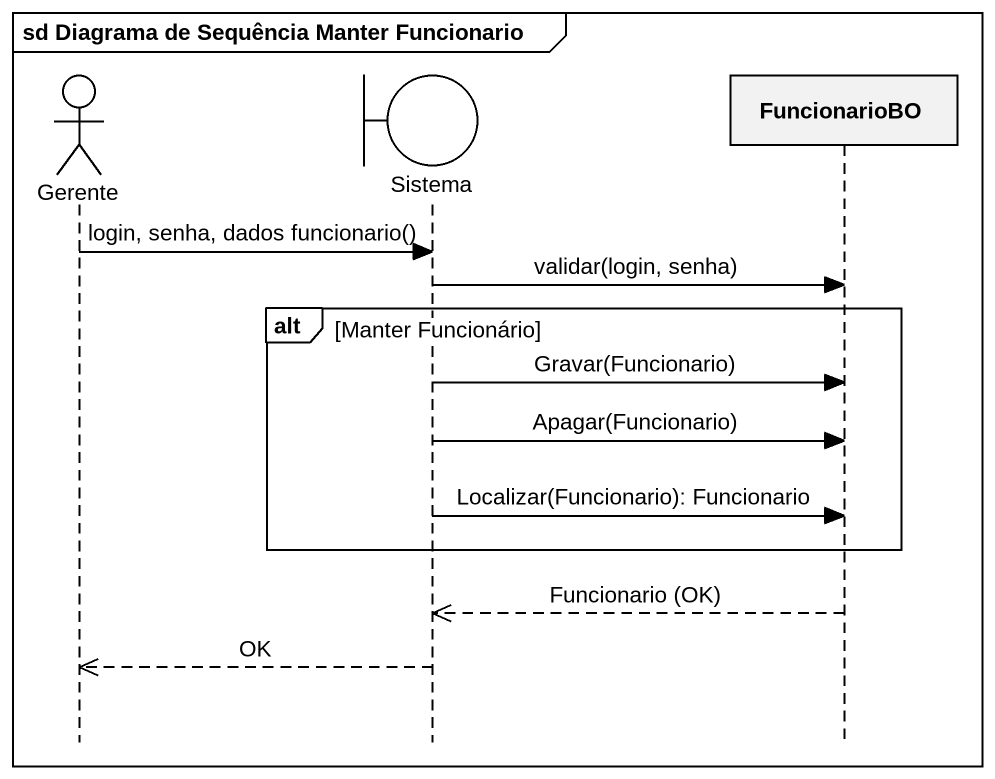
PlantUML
@startuml
mainframe sd Diagrama de Sequência Manter Funcionario
hide footbox
actor Gerente
boundary Sistema
participant FuncionarioBO

Gerente -> Sistema : login, senha, dados funcionario()
Sistema -> FuncionarioBO : validar(login, senha)
alt Manter Funcionário
  Sistema -> FuncionarioBO : Gravar(Funcionario)
  Sistema -> FuncionarioBO : Apagar(Funcionario)
  Sistema -> FuncionarioBO : Localizar(Funcionario): Funcionario
end
FuncionarioBO -->> Sistema : Funcionario (OK)
Sistema -->> Gerente : OK
@enduml
